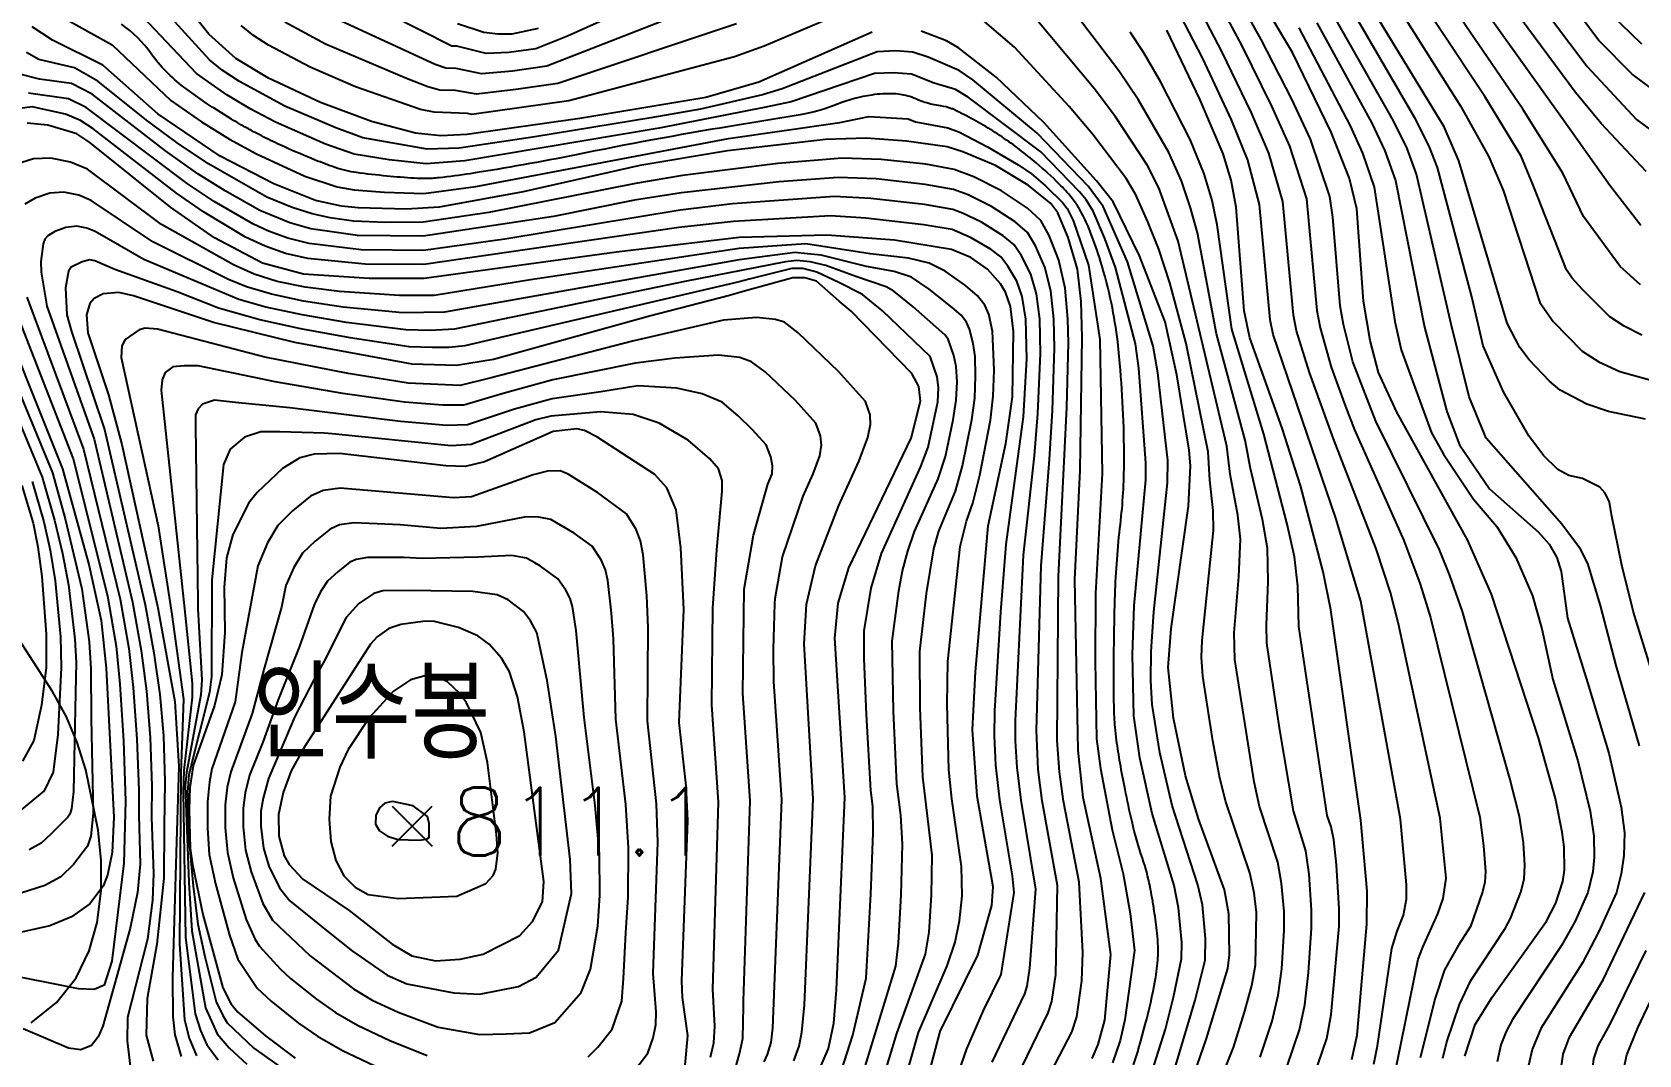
# Model space of a CAD drawing. Extents: x 197794 to 200030, y 561152 to 563931.
# Drawn here: x 198200.8 to 198413.7, y 562257 to 562392.4 of the extents above; entities that cross this region are included whole.
import ezdxf

# ---------------------------------------------------------------- set-up
doc = ezdxf.new("R2010")
doc.units = 0
for name, color, linetype in [('F0017111', 30, 'CONTINUOUS'), ('F0017114', 7, 'CONTINUOUS'), ('F0027132', 7, 'CONTINUOUS'), ('F0027217', 7, 'CONTINUOUS'), ('G0037213', 32, 'CONTINUOUS'), ('H0059153', 7, 'CONTINUOUS')]:
    doc.layers.add(name, color=color, linetype=linetype)
doc.styles.add('NGSW', font='romans.shx', dxfattribs={"bigfont": 'ngsw.shx'})

# ---------------------------------------------------------------- blocks, each defined once
blk = doc.blocks.new('F0027217')
at = {"layer": 'F0027217'}
for p, q in [((-2.652, 2.652), (2.652, -2.652)), ((-2.652, -2.652), (2.652, 2.652))]:
    blk.add_line(p, q, dxfattribs=at)

msp = doc.modelspace()

# ---------------------------------------------------------------- linework, layer by layer
at = {"layer": 'F0017111'}
for points, elevation in [([(198377.49, 562426.8), (198406.84, 562387.89), (198413.37, 562380.86), (198424.1, 562372.93)], 570), ([(198415.16, 562308.46), (198412.98, 562315.61), (198411.42, 562321.85), (198410.06, 562328.57), (198409.77, 562330.19), (198409.21, 562331.38), (198408.51, 562332.18), (198406.21, 562333.33), (198404.38, 562333.73), (198402.93, 562334.52), (198401.02, 562336.38), (198399.09, 562338.99), (198395.76, 562344.8), (198393.05, 562350.91), (198391.56, 562357.37), (198387.02, 562374.52), (198385.91, 562377.34), (198384.05, 562381), (198359.37, 562423.41)], 605), ([(198422.05, 562379.98), (198412.8, 562386.88), (198408.39, 562391.34), (198392.71, 562412.24)], 565), ([(198413.88, 562358.99), (198411.2, 562361.41), (198406.33, 562368.02), (198403.62, 562373.76), (198398.3, 562382.23), (198383.11, 562404.47)], 585), ([(198414.07, 562352.32), (198411.72, 562353.48), (198409.82, 562354.72), (198406.18, 562358.38), (198404.86, 562359.84), (198404.09, 562360.97), (198399.67, 562372.18), (198398.08, 562376.02), (198393.28, 562383.9), (198381.18, 562402.14)], 590), ([(198379.25, 562399.81), (198390.1, 562382.61), (198393.79, 562375.91), (198395.71, 562371.5), (198400.57, 562356.63), (198402.34, 562354.12), (198406.18, 562350.17), (198408.37, 562348.79), (198411.14, 562347.5), (198419.29, 562345.25)], 595), ([(198378.58, 562255.79), (198379.06, 562258.19), (198380.95, 562271.08), (198381.67, 562273.39), (198382.48, 562275.51), (198382.9, 562277.63), (198382.91, 562279.54), (198382.1, 562288.22), (198376.83, 562317.08), (198373.55, 562328.09), (198365.23, 562352.41), (198364.84, 562354.35), (198363.42, 562369.63), (198361.88, 562375.5), (198359.71, 562380.83), (198355.91, 562388.96), (198352.91, 562394.73)], 645), ([(198381.13, 562253.38), (198384.43, 562269.68), (198385.04, 562271.27), (198387.05, 562275.68), (198387.73, 562277.71), (198388.13, 562280.41), (198387.35, 562288.35), (198381.85, 562314.09), (198380.76, 562318.21), (198378.89, 562324), (198373.23, 562338.57), (198370.03, 562347.38), (198368.33, 562352.86), (198367.93, 562354.96), (198366.53, 562369.99), (198364.64, 562376.42), (198362.37, 562381.74), (198358.49, 562389.8), (198355.86, 562394.77)], 640), ([(198358.81, 562394.82), (198361.08, 562390.64), (198365.03, 562382.64), (198367.4, 562377.34), (198369.63, 562370.34), (198371.01, 562355.57), (198371.44, 562353.3), (198372.9, 562348.07), (198374.82, 562342.84), (198376.02, 562339.76), (198382.52, 562325.11), (198384.7, 562319.34), (198386.08, 562314.9), (198392.59, 562288.47), (198393.1, 562284.67), (198393.35, 562281.27), (198393.29, 562279.89), (198392.95, 562278.58), (198391.38, 562274.02), (198389.76, 562271.54), (198387.91, 562268.27), (198386.68, 562264.49), (198384.72, 562256.63)], 635), ([(198387.72, 562256.58), (198388.24, 562258.74), (198389.91, 562263.66), (198391.4, 562266.87), (198395.96, 562273.74), (198396.69, 562275.07), (198398.04, 562278.54), (198398.49, 562280.29), (198398.58, 562282.14), (198398.38, 562285.1), (198397.84, 562288.59), (198396.59, 562293.58), (198390.31, 562315.72), (198388.63, 562320.48), (198387.25, 562323.86), (198378.81, 562340.94), (198375.78, 562348.77), (198374.54, 562353.74), (198374.1, 562356.18), (198373.14, 562367.92), (198372.73, 562370.69), (198370.16, 562378.25), (198367.69, 562383.54), (198363.66, 562391.48), (198361.76, 562394.87)], 630), ([(198368.63, 562393.01), (198375.45, 562380.04), (198377.07, 562376.41), (198378.63, 562371.91), (198381.36, 562354.13), (198382.17, 562350.35), (198383.04, 562348.07), (198386.2, 562339.37), (198387.79, 562336.54), (198391.75, 562330.6), (198394.88, 562326.99), (198397.39, 562322.88), (198399.57, 562317.81), (198400.81, 562313.4), (198402.26, 562306.71), (198405.6, 562295.95), (198407.22, 562289.26), (198407.71, 562285.98), (198407.75, 562283.2), (198407.57, 562281.22), (198406.91, 562278.51), (198405.2, 562274.63), (198403.44, 562271.48), (198396.92, 562261.67), (198396.09, 562260.1), (198395.41, 562258.32), (198394.89, 562256.06)], 620), ([(198371.02, 562393.69), (198378.32, 562380.36), (198380.02, 562376.72), (198381.42, 562372.78), (198385.26, 562353.35), (198388.24, 562342.21), (198389.93, 562337.8), (198393.91, 562331.97), (198400.36, 562326.24), (198401.8, 562324.64), (198402.82, 562322.87), (198403.4, 562321), (198404.23, 562314.84), (198406.86, 562306.31), (198409.68, 562296.95), (198411.35, 562289.79), (198411.76, 562286.42), (198411.7, 562283.4), (198411.34, 562280.99), (198410.69, 562278.52), (198408.35, 562273.36), (198406.19, 562269.21), (198400.71, 562260.51), (198399.52, 562257.71), (198399.07, 562255.6)], 615), ([(198413.75, 562297.94), (198410.66, 562308.57), (198408.59, 562316.53), (198406.92, 562322.06), (198405.94, 562323.98), (198403.45, 562327.27), (198393.43, 562338.66), (198391.18, 562344.13), (198388.82, 562353.77), (198384.22, 562373.65), (198382.96, 562377.03), (198381.18, 562380.68), (198373.42, 562394.38)], 610), ([(198414.08, 562390.86), (198409.94, 562394.8)], 560), ([(198414.31, 562231.87), (198411.92, 562232.28), (198408.8, 562232.96), (198403.19, 562234.98), (198402.25, 562235.47), (198398.83, 562238.37), (198398.61, 562238.96), (198398.72, 562239.63), (198401.65, 562244.63), (198402.27, 562246.29), (198402.68, 562248.24), (198402.93, 562252.25), (198403.63, 562257.1), (198404.5, 562259.35), (198408.93, 562266.93), (198414.48, 562278.52)], 610), ([(198415.73, 562235.81), (198411.62, 562236.91), (198407.94, 562238.66), (198405.18, 562241.35), (198405.12, 562241.98), (198406.69, 562246.09), (198407.12, 562251.83), (198407.73, 562256.49), (198408.28, 562258.19), (198409.82, 562260.98), (198414.64, 562270.83)], 605)]:
    msp.add_lwpolyline(points, dxfattribs=dict(at, elevation=elevation))
at = {"layer": 'F0017111', "flags": 128}
for points, elevation in [([(198378.96, 562415.4), (198403.55, 562380.98), (198409.84, 562372.18), (198413.94, 562366.89)], 580), ([(198294.7, 562402.23), (198271.74, 562391.9), (198267.57, 562390.24), (198263.96, 562389.72), (198260.99, 562389.6), (198257.09, 562390.58), (198256.41, 562390.6), (198243.84, 562396.96)], 655), ([(198352.33, 562255.62), (198354.92, 562264.23), (198356.22, 562269.53), (198356.26, 562272.43), (198355.87, 562276.87), (198355.27, 562279.52), (198351.84, 562290.03), (198350.2, 562297.05), (198349.22, 562303.42), (198349.04, 562306.52), (198349.07, 562310.43), (198349.41, 562315.66), (198351.25, 562332.75), (198351.28, 562335.72), (198349.96, 562347.31), (198349.34, 562350.86), (198345.92, 562362.02), (198342.71, 562369.36), (198340.71, 562372.02), (198333.99, 562379.05), (198325.44, 562386.12), (198323.65, 562387.35), (198319.55, 562389.14), (198317.51, 562389.8), (198315.24, 562389.98), (198312.79, 562389.83), (198300.18, 562384.93), (198297.57, 562384.15), (198289.39, 562382.25), (198282.81, 562381.07), (198267.44, 562378.56), (198257.42, 562377.09), (198253.16, 562376.94), (198244.65, 562378.43), (198241.05, 562379.75), (198234.32, 562382.63), (198228.3, 562385.88), (198226.02, 562387.4), (198224.32, 562388.77), (198215.14, 562398.86)], 680), ([(198294.42, 562397.88), (198269.02, 562387.93), (198264.45, 562387.28), (198260.34, 562386.91), (198256.99, 562387.64), (198255.63, 562387.67), (198254.21, 562388.17), (198241.78, 562393.91)], 660), ([(198367.09, 562255.49), (198368.72, 562260.32), (198369.42, 562263.64), (198369.93, 562267.92), (198370.33, 562273.78), (198370.33, 562276.17), (198369.99, 562280.94), (198369.55, 562284), (198367.91, 562289.3), (198366.05, 562300.32), (198364.4, 562311.54), (198364.35, 562313.92), (198364.58, 562319.7), (198364.47, 562324.12), (198363.83, 562327.88), (198362.25, 562334.66), (198361.54, 562338.42), (198357.73, 562352.47), (198355.22, 562365.85), (198354.3, 562369.19), (198353.09, 562372.74), (198351.41, 562376.5), (198347.33, 562383.51), (198344.8, 562387.33), (198337.13, 562397.37)], 660), ([(198348.57, 562252.9), (198350.97, 562260.42), (198352.02, 562264.66), (198353.09, 562269.72), (198353.13, 562271.9), (198352.67, 562276.48), (198352.1, 562279.41), (198349.19, 562288.95), (198347.58, 562296.34), (198346.76, 562301.9), (198346.6, 562309.99), (198346.83, 562316.48), (198348.36, 562333.17), (198348.38, 562335.4), (198347.45, 562347.94), (198346.99, 562351.15), (198344.33, 562361.25), (198342.94, 562365.1), (198341.38, 562368.73), (198340.45, 562370.21), (198339.59, 562371.29), (198334.47, 562376.57), (198324.85, 562383.82), (198323.15, 562384.83), (198320.31, 562385.69), (198317.3, 562386.85), (198314.92, 562387.03), (198312.42, 562386.97), (198301.38, 562383.21), (198298.04, 562382.48), (198283.89, 562379.74), (198258.15, 562375.39), (198253.02, 562374.99), (198248.11, 562375.53), (198243.51, 562376.27), (198239.69, 562377.62), (198233.07, 562380.52), (198229.71, 562382.27), (198226.62, 562384.12), (198222.61, 562386.98), (198213.91, 562396.16)], 685), ([(198309.89, 562395.7), (198297.8, 562390.58), (198293.86, 562389.17), (198271.93, 562383.32), (198259.06, 562381.55), (198258.52, 562381.68), (198254.08, 562381.82), (198252.28, 562382.19), (198243.69, 562385.2), (198237.65, 562387.8), (198232.13, 562390.7), (198230.15, 562392.01), (198228.54, 562393.31)], 670), ([(198204.27, 562394.73), (198211.44, 562390.77), (198219.19, 562383.4), (198223.28, 562380.58), (198226.96, 562378.27), (198230.55, 562376.3), (198236.97, 562373.38), (198241.24, 562371.94), (198243.49, 562371.54), (198247.52, 562371.24), (198252.73, 562371.09), (198259.59, 562371.99), (198293.09, 562378.33), (198307.82, 562380.46), (198311.68, 562381.25), (198316.86, 562380.95), (198317.87, 562380.56), (198322.13, 562379.77), (198323.67, 562379.21), (198327.37, 562377.23), (198331.45, 562374.87), (198333.22, 562373.66), (198335.08, 562372.09), (198337.36, 562369.84), (198337.96, 562369.06), (198338.72, 562367.49), (198340.78, 562361.58), (198342.29, 562351.73), (198342.57, 562334), (198341.69, 562318.12), (198341.65, 562309.1), (198341.85, 562298.86), (198342.34, 562294.92), (198343.89, 562286.79), (198345.35, 562280.99), (198346.27, 562275.71), (198346.86, 562270.83), (198345.6, 562261.66), (198344.95, 562258.9), (198343.96, 562255.93)], 695), ([(198294.14, 562393.52), (198270.48, 562385.63), (198264.93, 562384.83), (198259.7, 562384.23), (198256.9, 562384.69), (198254.86, 562384.74), (198253.25, 562385.18), (198250.43, 562386.3), (198239.71, 562390.85), (198234.3, 562393.75)], 665), ([(198358.01, 562252.97), (198359.96, 562257.96), (198361.45, 562262.65), (198362.41, 562266.21), (198362.87, 562268.87), (198363.01, 562275.84), (198362.71, 562278.48), (198362.14, 562281.09), (198358.96, 562290.5), (198358.18, 562293.66), (198357.23, 562298.61), (198355.92, 562307.14), (198355.75, 562309.67), (198355.81, 562311.89), (198357.32, 562326.46), (198357.3, 562329.07), (198356.85, 562333.11), (198356.63, 562336.84), (198353.71, 562351.21), (198351.55, 562359.24), (198350.08, 562363.69), (198348.62, 562367.32), (198347.05, 562370.9), (198345.76, 562373.07), (198341.33, 562378.9), (198338.22, 562382.6), (198330.98, 562390.44), (198326.71, 562394.08)], 670), ([(198363.53, 562256.72), (198365.09, 562261.48), (198365.91, 562264.92), (198366.4, 562268.4), (198366.69, 562273.51), (198366.67, 562276), (198366.35, 562279.71), (198365.85, 562282.54), (198363.43, 562289.9), (198362.72, 562293.14), (198360.16, 562309.34), (198360.08, 562312.91), (198360.68, 562320.32), (198360.89, 562325.29), (198360.56, 562328.47), (198359.55, 562333.88), (198359.08, 562337.63), (198352.65, 562364.77), (198350.07, 562371.82), (198348.58, 562374.79), (198344.33, 562381.21), (198341.51, 562384.96), (198334.05, 562393.91)], 665), ([(198370.66, 562254.25), (198372.36, 562259.16), (198372.92, 562262.35), (198373.98, 562274.05), (198373.99, 562276.33), (198373.63, 562282.16), (198373.25, 562285.46), (198372.9, 562287.19), (198372.38, 562288.7), (198368.65, 562313.74), (198368.48, 562319.08), (198368.04, 562322.95), (198367.1, 562327.29), (198363.99, 562339.21), (198359.74, 562353.11), (198357.8, 562366.93), (198357.14, 562370.13), (198356.1, 562373.66), (198354.23, 562378.22), (198350.33, 562385.82), (198348.1, 562389.69), (198346.3, 562392.44)], 655), ([(198332.49, 562248.41), (198338.55, 562260), (198339.21, 562262.03), (198339.88, 562266.79), (198340.04, 562270.57), (198339.54, 562279.88), (198337.46, 562290.59), (198336.92, 562294.5), (198336.63, 562298.65), (198336.8, 562320.35), (198337.9, 562342.78), (198338.1, 562351.31), (198338.02, 562354.41), (198337.66, 562358.55), (198336.83, 562362.24), (198335.56, 562365.51), (198334.47, 562367.5), (198332.67, 562369.14), (198329.26, 562371.4), (198325.56, 562373.27), (198322.99, 562374.26), (198319.24, 562374.95), (198313.3, 562375.59), (198308.12, 562375.75), (198299.62, 562375.05), (198286.99, 562373.45), (198280.74, 562372.38), (198261.35, 562368.54), (198252.62, 562367.27), (198247.6, 562367.23), (198243.42, 562367.39), (198240.3, 562367.84), (198237.93, 562368.37), (198235.3, 562369.23), (198231.91, 562370.59), (198224.18, 562374.98), (198220.05, 562377.77), (198216, 562380.76), (198209.52, 562385.94), (198206.46, 562387.69), (198201.71, 562388.83), (198200.11, 562389.74)], 705), ([(198327.05, 562245.28), (198335.44, 562262.55), (198335.93, 562264.07), (198336.44, 562267.64), (198336.66, 562279.42), (198334.65, 562290.65), (198334.12, 562294.79), (198333.87, 562299.96), (198334.49, 562321.76), (198335.62, 562335.83), (198335.98, 562342.35), (198336.27, 562350.6), (198336.18, 562354.42), (198335.77, 562358.17), (198334.98, 562361.32), (198333.73, 562364.15), (198332.7, 562365.89), (198331.07, 562367.31), (198327.92, 562369.33), (198324.83, 562370.87), (198322.9, 562371.61), (198319.14, 562372.28), (198312.62, 562373), (198307.62, 562373.2), (198299.79, 562372.63), (198286.84, 562371.15), (198280.62, 562370.17), (198269.88, 562368.03), (198252.65, 562365.4), (198243.93, 562365.5), (198237.74, 562366.41), (198234.99, 562367.2), (198230.98, 562368.82), (198226.41, 562371.41), (198222.78, 562373.69), (198218.49, 562376.71), (198208.77, 562384.2), (198206.06, 562385.65), (198201.83, 562386.2), (198199.21, 562386.86)], 710), ([(198320.82, 562246.75), (198324.65, 562257.82), (198326.86, 562262.86), (198329.22, 562267.65), (198330.91, 562278.49), (198330.7, 562280.7), (198329.03, 562290.79), (198328.51, 562295.36), (198328.31, 562299.24), (198328.36, 562302.58), (198329.14, 562315.64), (198329.86, 562324.59), (198332.16, 562341.49), (198332.6, 562349.18), (198332.48, 562354.44), (198331.99, 562357.42), (198331.29, 562359.48), (198330.07, 562361.44), (198329.15, 562362.66), (198327.87, 562363.65), (198325.24, 562365.2), (198322.72, 562366.32), (198318.94, 562366.94), (198311.26, 562367.81), (198306.61, 562368.1), (198293.76, 562367.35), (198286.52, 562366.56), (198252.72, 562361.66), (198244.95, 562361.72), (198237.37, 562362.47), (198234.38, 562363.14), (198231.71, 562364.08), (198229.12, 562365.29), (198223.52, 562368.63), (198219.96, 562371.12), (198208.87, 562379.69), (198207.25, 562380.72), (198205.25, 562381.58), (198200.86, 562382.54), (198196.95, 562382.03)], 720), ([(198328, 562256.05), (198332.33, 562265.1), (198332.66, 562266.12), (198332.99, 562268.5), (198333.79, 562278.95), (198331.84, 562290.72), (198331.32, 562295.07), (198331.1, 562298.57), (198331.11, 562301.27), (198332.17, 562323.18), (198333.62, 562336.35), (198334.07, 562341.92), (198334.43, 562349.89), (198334.33, 562354.43), (198333.88, 562357.8), (198333.13, 562360.4), (198331.9, 562362.8), (198330.92, 562364.28), (198329.47, 562365.48), (198326.58, 562367.27), (198324.09, 562368.47), (198322.81, 562368.97), (198319.04, 562369.61), (198311.94, 562370.4), (198307.11, 562370.65), (198293.6, 562369.68), (198286.68, 562368.86), (198263.43, 562365.04), (198252.69, 562363.53), (198244.44, 562363.61), (198237.55, 562364.44), (198234.69, 562365.17), (198232.16, 562366.08), (198230.05, 562367.06), (198224.96, 562370.02), (198221.37, 562372.4), (198208.01, 562382.46), (198205.65, 562383.62), (198200.34, 562384.37)], 715), ([(198315.02, 562248.63), (198318.25, 562259.96), (198322.04, 562268.81), (198323.1, 562271.91), (198323.7, 562274.77), (198324.02, 562278.08), (198323.94, 562281.95), (198322.67, 562290.9), (198322.26, 562294.73), (198322.04, 562303.43), (198322.12, 562309.08), (198323.78, 562324.32), (198324.59, 562327.66), (198325.45, 562330.04), (198326.36, 562333.75), (198327.78, 562341.07), (198328.15, 562344.21), (198328.29, 562347.69), (198328.07, 562352.83), (198327.56, 562355.09), (198327.03, 562356.29), (198326.07, 562357.51), (198324.49, 562358.9), (198321.79, 562360.78), (198319.66, 562361.84), (198316.93, 562362.51), (198311.86, 562363.09), (198303.34, 562364.41), (198294.49, 562363.77), (198266.86, 562359.63), (198254.1, 562357.57), (198249.52, 562357.54), (198241.57, 562358.07), (198236.99, 562358.66), (198233.3, 562359.42), (198230.24, 562360.39), (198227.52, 562361.61), (198217.99, 562366.96), (198208.15, 562374.28), (198205.92, 562375.2), (198203.29, 562375.75), (198201, 562375.64), (198198.61, 562374.9)], 730), ([(198312.33, 562249.77), (198315.36, 562259.85), (198319.17, 562270.33), (198319.65, 562273.27), (198319.99, 562278.15), (198320.04, 562283.43), (198318.82, 562293.82), (198318.49, 562302.98), (198318.44, 562310.43), (198319.3, 562318.09), (198320.3, 562324.01), (198320.96, 562326.35), (198323.14, 562331.67), (198324.08, 562334.99), (198325.31, 562341.09), (198325.7, 562343.96), (198325.82, 562346.9), (198325.74, 562349.47), (198325.51, 562351.22), (198325.01, 562353.12), (198324.61, 562354.03), (198323.89, 562354.94), (198322.71, 562355.98), (198319.67, 562358.42), (198317.32, 562359.99), (198315.03, 562360.76), (198311.34, 562361.42), (198305.37, 562362.91), (198303.53, 562363.1), (198301.9, 562363.25), (198294.49, 562362.3), (198255.45, 562355.34), (198249.94, 562355.28), (198242.03, 562356.03), (198236.8, 562356.82), (198232.54, 562357.73), (198229.23, 562358.7), (198226.86, 562359.7), (198216.81, 562364.65), (198208.67, 562370.15), (198207, 562370.84), (198205.02, 562371.26), (198203.16, 562371.1), (198201.22, 562370.46), (198199.87, 562369.64)], 735), ([(198310.87, 562254.46), (198315.23, 562268.75), (198315.6, 562271.78), (198315.97, 562278.21), (198316.14, 562284.92), (198315.92, 562288.75), (198315.37, 562292.91), (198314.94, 562302.53), (198314.75, 562311.79), (198315.64, 562318.45), (198316.13, 562321.08), (198316.83, 562323.69), (198317.74, 562326.29), (198320.84, 562333.29), (198321.81, 562336.22), (198322.84, 562341.11), (198323.24, 562343.71), (198323.35, 562346.11), (198323.23, 562348.14), (198322.95, 562349.6), (198322.2, 562351.76), (198321.72, 562352.37), (198317.56, 562356.07), (198314.99, 562358.15), (198313.97, 562358.72), (198309.93, 562360.08), (198305.96, 562361.53), (198303.92, 562362.04), (198302.15, 562362.2), (198300.65, 562362.02), (198287.3, 562359.42), (198256.8, 562353.12), (198253.57, 562352.94), (198250.35, 562353.01), (198242.49, 562353.99), (198236.61, 562354.98), (198231.78, 562356.03), (198228.23, 562357.02), (198215.64, 562362.35), (198209.19, 562366.03), (198208.08, 562366.49), (198206.76, 562366.76), (198205.32, 562366.55), (198203.83, 562366.02), (198202.93, 562365.47), (198202.53, 562365.02), (198202.28, 562364.42), (198201.98, 562362.08), (198202.05, 562360.64), (198202.79, 562356.16), (198209.05, 562338.52), (198214.15, 562316.97), (198215.29, 562310.54), (198215.99, 562305.17), (198216.46, 562299.03), (198216.69, 562292.64), (198216.65, 562288.47), (198216.9, 562281), (198216.79, 562277.51), (198216.11, 562272.32), (198213.46, 562261.93), (198213.43, 562258.85), (198213.97, 562254.4)], 740), ([(198191.97, 562362), (198203.52, 562334.06), (198205.21, 562328), (198207.41, 562318.71), (198208.41, 562311.71), (198208.6, 562308.12), (198208.64, 562301.54), (198208.92, 562289.02), (198208.59, 562285.95), (198208.18, 562284.63), (198206.32, 562282.21), (198204.64, 562280.59), (198202.53, 562279.42), (198199.49, 562278.48)], 720), ([(198308.06, 562254.92), (198309.57, 562259.63), (198311.3, 562267.18), (198311.95, 562278.28), (198312.25, 562286.41), (198312.2, 562289.92), (198311.93, 562291.99), (198311.38, 562302.08), (198311.06, 562309.45), (198311.07, 562313.14), (198311.98, 562318.8), (198313.35, 562323.38), (198318.54, 562334.92), (198319.54, 562337.46), (198320.79, 562343.46), (198320.88, 562345.33), (198320.72, 562346.81), (198319.79, 562349.5), (198313.48, 562355.51), (198310.83, 562357.69), (198307.69, 562359.3), (198304.79, 562360.67), (198302.94, 562361.14), (198301.45, 562361.14), (198295.8, 562359.74), (198294.48, 562359.38), (198258.15, 562350.9), (198256.08, 562350.68), (198253.84, 562350.66), (198250.77, 562350.75), (198242.95, 562351.94), (198236.42, 562353.14), (198231.01, 562354.34), (198225.53, 562355.89), (198220.06, 562358.04), (198211.79, 562361), (198209.16, 562362.13), (198208.5, 562362.27), (198207.48, 562362.01), (198205.99, 562361.31), (198205.66, 562360.78), (198205.26, 562358.56), (198205.45, 562354.99), (198206.03, 562352.81), (198210.44, 562339.82), (198215.81, 562316.58), (198216.95, 562310.26), (198217.76, 562304.71), (198218.24, 562299.25), (198218.41, 562293.2), (198218.32, 562287.26), (198218.3, 562280.39), (198217.34, 562271.67), (198216.07, 562264.46), (198215.94, 562259.62), (198216.86, 562256.19)], 745), ([(198197.47, 562358.49), (198206.26, 562335.91), (198210.83, 562317.77), (198211.97, 562311.11), (198212.46, 562306.09), (198212.92, 562298.57), (198213.21, 562290.62), (198212.97, 562282.38), (198211.4, 562269.42), (198210.36, 562266.22), (198209.07, 562265.68), (198206.96, 562265.76), (198196.51, 562267.81)], 730), ([(198200.13, 562357.32), (198207.65, 562337.22), (198212.49, 562317.37), (198213.63, 562310.82), (198214.23, 562305.63), (198214.69, 562298.8), (198214.97, 562292.07), (198214.97, 562288.75), (198215.13, 562282.27), (198214.78, 562278.51), (198213.82, 562273.77), (198210.19, 562260.8), (198209.59, 562259.37), (198208.68, 562258.23), (198207.28, 562257.65), (198205.67, 562257.88), (198199.65, 562260.44)], 735), ([(198301.75, 562256.22), (198302.44, 562258.15), (198302.81, 562260.03), (198303.16, 562263.65), (198304.31, 562290.93), (198303.11, 562311.45), (198303.43, 562316.7), (198304.59, 562321.76), (198307.71, 562329.77), (198310.35, 562335.56), (198311.55, 562338.74), (198311.87, 562340.47), (198311.83, 562341.76), (198311.25, 562343.51), (198307.65, 562347.5), (198302.29, 562352.6), (198300.5, 562354.02), (198299.32, 562354.38), (198296.79, 562354.66), (198292.43, 562354.28), (198280.35, 562351.52), (198261.63, 562346.67), (198257.52, 562345.66), (198250.66, 562345.95), (198242.7, 562347.24), (198231.65, 562349.38), (198217.43, 562353.12), (198215.83, 562353.23), (198215, 562353.03), (198213.14, 562351.75), (198212.73, 562350.9), (198212.62, 562349.35), (198217.53, 562327.04), (198219.35, 562315.33), (198220.89, 562304.09), (198220.55, 562294.34), (198220.34, 562271.65), (198221, 562261.64), (198221.65, 562259.23), (198222.61, 562256.88)], 755), ([(198194.31, 562352.35), (198202.17, 562333.51), (198203.8, 562327.81), (198204.87, 562323.39), (198205.65, 562319.25), (198206.51, 562312.04), (198206.65, 562308.95), (198206.6, 562304.94), (198206.3, 562291.9), (198206.05, 562289.6), (198205.83, 562288.86), (198205.55, 562288.48), (198203.29, 562286.25), (198202.03, 562285.04), (198200.45, 562284.16)], 715), ([(198297.81, 562256.1), (198298.24, 562257.05), (198298.74, 562258.66), (198298.94, 562260.55), (198300.13, 562290.78), (198299.1, 562306.46), (198299.05, 562310.71), (198299.21, 562316.72), (198299.26, 562317.44), (198300.25, 562322.97), (198302.97, 562330.98), (198304.3, 562333.96), (198305.2, 562336.35), (198305.4, 562337.74), (198305.25, 562338.97), (198304.66, 562340.65), (198301.96, 562343.65), (198297.94, 562347.47), (198296.12, 562348.79), (198294.6, 562349.33), (198291.75, 562349.68), (198285.97, 562349.25), (198280.74, 562348.59), (198269.81, 562346.4), (198263.24, 562344.6), (198258.01, 562343.05), (198255.22, 562343.02), (198250.14, 562343.42), (198241.99, 562344.58), (198233.04, 562346.12), (198231.15, 562346.51), (198222.81, 562348.24), (198220.98, 562348.24), (198219.49, 562348.12), (198218.45, 562347.38), (198218.05, 562346.4), (198217.94, 562345.03), (198221.01, 562316.09), (198222.02, 562306.22), (198222.03, 562304.39), (198220.94, 562294.66), (198220.84, 562291.88), (198221.16, 562272.54), (198222.41, 562262.44), (198223.13, 562260.23), (198223.97, 562258.33), (198225.48, 562256.35)], 760), ([(198293.79, 562254.46), (198294.54, 562257.12), (198294.96, 562259.19), (198295.06, 562263.43), (198295.06, 562264.14), (198295.95, 562290.63), (198294.98, 562304.91), (198295.14, 562318.67), (198296.38, 562325.83), (198298.28, 562332.58), (198298.85, 562333.95), (198298.93, 562335), (198298.68, 562336.19), (198298.07, 562337.79), (198296.27, 562339.79), (198294.35, 562341.62), (198292.25, 562343.43), (198289.6, 562344.56), (198286.24, 562345.3), (198281.05, 562345.58), (198276.17, 562344.8), (198269.72, 562343.86), (198264.72, 562342.51), (198258.5, 562340.44), (198255.78, 562340.33), (198249.62, 562340.89), (198234.99, 562342.7), (198228.15, 562343.36), (198225, 562343.71), (198223.39, 562343.19), (198222.81, 562342.56), (198222.47, 562341.75), (198222.47, 562340.32), (198222.8, 562316.95), (198222.77, 562316.05), (198223.31, 562306.66), (198223.17, 562304.7), (198221.28, 562294.4), (198221.12, 562292.65), (198221.59, 562279.83), (198221.98, 562273.43), (198223.82, 562263.24), (198225.33, 562259.78), (198226.95, 562257.93), (198229.26, 562255.76)], 765), ([(198290.68, 562256.7), (198291.13, 562258.61), (198291.27, 562260.81), (198291.02, 562265.69), (198291.77, 562290.48), (198290.86, 562303.37), (198291.01, 562316.14), (198291.52, 562323.87), (198292.26, 562331.65), (198292.22, 562333.08), (198291.74, 562334.6), (198290.61, 562335.95), (198287.72, 562338.4), (198283.89, 562340.66), (198280.45, 562341.79), (198276.12, 562342.16), (198269.53, 562341.6), (198267.55, 562341.08), (198258.99, 562337.83), (198256.34, 562337.65), (198240.57, 562339.26), (198239.52, 562339.34), (198233.66, 562339.5), (198231.14, 562339.5), (198228.96, 562338.82), (198227.06, 562337.21), (198226.2, 562335.2), (198224.64, 562319.93), (198224.59, 562307.1), (198224.32, 562305.01), (198221.61, 562294.13), (198221.41, 562291.8), (198221.58, 562285.65), (198222.17, 562279.36), (198222.79, 562274.32), (198223.71, 562270.04), (198225.22, 562264.03), (198226.11, 562262.23), (198226.68, 562261.23), (198230.19, 562257.91), (198234.61, 562254.75)], 770), ([(198279.2, 562253.08), (198282.41, 562257.24), (198283.11, 562259.28), (198283.44, 562261), (198283.48, 562262.69), (198283.1, 562267.76), (198283.72, 562285.18), (198283.54, 562290.23), (198282.36, 562301.22), (198282.45, 562313.61), (198282.28, 562317.77), (198281.77, 562323.23), (198281.42, 562325.07), (198280.86, 562326.59), (198279.56, 562328.66), (198275.72, 562331.48), (198271.85, 562333.92), (198270.78, 562334.34), (198269.11, 562334.29), (198267.19, 562333.81), (198259.04, 562330.89), (198256.65, 562330.78), (198241.66, 562332.03), (198239.4, 562331.75), (198237.73, 562331), (198235.32, 562329.05), (198233.38, 562327.11), (198232, 562324.79), (198230.73, 562321.77), (198228.61, 562310.29), (198227.73, 562303.77), (198224.65, 562294.9), (198224.32, 562293.16), (198224.05, 562290.53), (198224.06, 562287.01), (198224.3, 562283.55), (198225.12, 562279.67), (198226.98, 562272.84), (198228.07, 562269.67), (198230.65, 562265.82), (198232.48, 562264.11), (198236.11, 562261.22), (198238.65, 562259.5), (198241.96, 562257.59), (198247.08, 562255.16)], 780), ([(198200.82, 562332.95), (198202.39, 562327.61), (198203.24, 562323.85), (198203.89, 562319.79), (198204.6, 562312.37), (198204.68, 562308.28), (198204.26, 562299.43), (198203.64, 562294.42), (198202.45, 562291.95), (198199.42, 562289.48)], 710), ([(198199.48, 562332.4), (198200.98, 562327.42), (198201.6, 562324.3), (198202.14, 562320.34), (198202.7, 562312.7), (198202.69, 562308.3), (198202.08, 562303.33), (198201.08, 562298.65), (198199.57, 562295.9)], 705), ([(198274.5, 562256.76), (198275.76, 562258.01), (198277.66, 562260.41), (198278.96, 562264.13), (198279.19, 562267.11), (198279.47, 562273.16), (198279.79, 562277.89), (198279.85, 562284.41), (198279.48, 562290.14), (198278.17, 562301.44), (198277.86, 562312.1), (198277.6, 562315.49), (198277.08, 562319.8), (198276.77, 562321.24), (198276.2, 562322.56), (198275.01, 562324.35), (198272.64, 562326.09), (198269.54, 562327.88), (198267.96, 562328.21), (198266.27, 562328.25), (198259.68, 562326.96), (198254.97, 562326.71), (198249.59, 562327.18), (198243.46, 562327.45), (198241.57, 562327.18), (198240.32, 562326.61), (198238.32, 562325.01), (198236.67, 562323.42), (198235.52, 562321.56), (198234.46, 562319.18), (198233.87, 562316.3), (198231.52, 562308.04), (198230, 562302.22), (198227.14, 562294.47), (198226.69, 562292.44), (198226.41, 562290.11), (198226.42, 562287.11), (198226.7, 562283.82), (198227.48, 562280.45), (198229.19, 562274.94), (198230.36, 562272.26), (198230.96, 562271.38), (198233.7, 562268.4), (198235.07, 562267.12), (198238.5, 562264.39), (198241.02, 562262.63), (198243.93, 562260.92), (198248.21, 562258.9), (198253.16, 562256.91)], 785)]:
    msp.add_lwpolyline(points, dxfattribs=dict(at, elevation=elevation))
at = {"layer": 'F0017111', "elevation": 690, "flags": 128}
msp.add_lwpolyline([(198346.74, 562255.68, 0.01), (198347.41, 562257.81), (198347.7, 562258.86), (198348.29, 562261.04, 0.02), (198349.61, 562266.9, 0.03), (198349.97, 562269.91, 0.01), (198350, 562270.82, 0.01), (198349.99, 562271.36, 0.02), (198349.86, 562273.1, 0.01), (198349.47, 562276.09, 0.01), (198349.2, 562277.79, 0.01), (198348.92, 562279.3, 0.03), (198347.92, 562283.04, -0.03), (198346.54, 562287.87, -0.01), (198345.61, 562292.15, -0.01), (198344.96, 562295.63, -0.01), (198344.49, 562298.66, -0.01), (198344.3, 562300.38, -0.02), (198344.16, 562303.14, -0.01), (198344.12, 562309.54), (198344.16, 562312.64), (198344.26, 562317.3, -0.02), (198344.93, 562326.73, 0.03), (198345.48, 562335.07, 0.01), (198345.38, 562341.74, 0.01), (198344.93, 562348.56), (198344.8, 562349.97), (198344.64, 562351.44, 0.02), (198343.81, 562356.55, 0.02), (198342.36, 562362.11, 0.02), (198341.05, 562365.89, 0.03), (198340.05, 562368.11, 0.01), (198339.42, 562369.28, 0.02), (198339.2, 562369.64, 0.02), (198339.05, 562369.85), (198338.48, 562370.57, 0.03), (198336.9, 562372.31, 0.02), (198333.84, 562375.12, 0.03), (198329.32, 562378.55, 0.03), (198324.26, 562381.52, 0.01), (198323.01, 562382.14, 0.02), (198322.64, 562382.3, 0.06), (198321.17, 562382.67, -0.04), (198319.09, 562383.13, -0.03), (198318.14, 562383.49, 0.03), (198317.08, 562383.9, 0.07), (198315.04, 562384.26, 0.05), (198312.05, 562384.11, 0.06), (198307.54, 562382.89, -0.05), (198302.59, 562381.49), (198298.02, 562380.74), (198293.21, 562379.95, 0.01), (198272.89, 562376.19, -0.01), (198258.87, 562373.69, -0.01), (198254.74, 562373.15, -0.03), (198252.87, 562373.04, -0.02), (198251.48, 562373.08, -0.01), (198247.82, 562373.38, -0.01), (198243.8, 562373.84, -0.02), (198242.38, 562374.1, -0.03), (198240.97, 562374.51, -0.01), (198238.33, 562375.5, -0.01), (198234.28, 562377.23, -0.01), (198231.81, 562378.41, -0.01), (198229.64, 562379.54, -0.01), (198228.34, 562380.27, -0.01), (198227.24, 562380.92), (198224.95, 562382.35, -0.01), (198223.9, 562383.05), (198220.9, 562385.19, -0.08), (198216.61, 562389.58, 0.09), (198212.67, 562393.47, 0.03)], format="xyb", dxfattribs=at)
at = {"layer": 'F0017111', "flags": 128}
for points, elevation in [([(198267.42, 562322.17), (198266.31, 562322.78), (198264.4, 562323.11), (198259.86, 562322.93), (198252.52, 562322.74), (198250.1, 562322.85), (198245.26, 562322.87), (198243.74, 562322.61), (198242.9, 562322.23), (198241.31, 562320.98), (198239.95, 562319.73), (198239.05, 562318.33), (198238.19, 562316.58), (198236.19, 562311), (198233.36, 562303.95), (198231.38, 562298.43), (198229.64, 562294.04), (198229.06, 562291.72), (198228.77, 562289.68), (198228.78, 562287.2), (198229.09, 562284.1), (198229.84, 562281.23), (198231.39, 562277.04), (198232.66, 562274.84), (198236.75, 562270.98), (198237.66, 562270.12), (198243.4, 562265.76), (198245.9, 562264.24), (198249.34, 562262.65), (198254.64, 562260.65), (198260.1, 562259.72), (198263.61, 562259.78), (198266.7, 562259.9), (198270.09, 562261.28), (198273.55, 562265.26), (198274.79, 562268.35), (198275.79, 562274.03), (198276.04, 562278.12), (198275.99, 562283.63), (198275.42, 562290.04), (198273.97, 562301.66), (198272.92, 562313.21), (198272.4, 562316.38), (198272.12, 562317.42), (198271.53, 562318.53), (198270.47, 562320.03), (198268.18, 562321.72)], 790), ([(198265.92, 562315.72), (198263.89, 562317.28), (198262.42, 562317.91), (198259.2, 562318.38), (198250.87, 562318.48), (198247.27, 562318.46), (198246.12, 562318.12), (198244.09, 562316.78), (198242.45, 562314.94), (198239.51, 562309.14), (198238.14, 562306.66), (198235.64, 562301.82), (198233.03, 562295.67), (198232.14, 562293.61), (198231.43, 562291.01), (198231.13, 562289.26), (198231.14, 562287.3), (198231.48, 562284.38), (198232.2, 562282.01), (198233.59, 562279.14), (198234.95, 562277.42), (198240.26, 562273.13), (198243.29, 562270.73), (198247.87, 562267.56), (198250.47, 562266.39), (198256.71, 562265.21), (198260.1, 562265.03), (198265.28, 562266.04), (198267.59, 562267.29), (198270.57, 562270.86), (198272.28, 562278.36), (198272.12, 562282.86), (198270.22, 562299.18), (198269.07, 562306.56), (198267.71, 562312.95), (198266.87, 562314.5)], 795), ([(198257.09, 562278.03), (198260.94, 562279.7), (198261.9, 562280.75), (198262.25, 562281.6), (198262.54, 562283.76), (198262.35, 562286.17), (198261.15, 562295.73), (198260.26, 562299.69), (198258.36, 562303.61), (198257.51, 562304.86), (198255.85, 562306.39), (198254.94, 562306.88), (198253.02, 562307.22), (198250.94, 562306.67), (198248.72, 562305.15), (198245.5, 562301.62), (198242.7, 562297.43), (198241.59, 562295.1), (198240.37, 562291.24), (198240.19, 562288.21), (198240.42, 562285.27), (198241.05, 562282.75), (198242.14, 562280.71), (198243.62, 562279.2), (198245.35, 562278.26), (198249.32, 562277.72)], 805), ([(198253.2, 562288.58), (198251.29, 562289.98), (198248.58, 562290.55), (198247.57, 562290.33), (198246.83, 562289.7), (198246.37, 562288.69), (198246.31, 562287.56), (198246.87, 562286.65), (198247.93, 562285.96), (198249.3, 562285.51), (198252.07, 562285.43), (198253.06, 562285.56), (198253.42, 562285.78), (198253.44, 562287.62)], 810)]:
    msp.add_lwpolyline(points, close=True, dxfattribs=dict(at, elevation=elevation))
at = {"layer": 'F0017114', "flags": 128}
for points, elevation in [([(198414.63, 562373.99), (198408.67, 562380.32), (198405.29, 562384.44), (198385.6, 562411.08)], 575), ([(198312.09, 562392.45), (198297.1, 562385.83), (198290.07, 562383.79), (198273.38, 562381.01), (198258.42, 562378.86), (198254.98, 562378.72), (198251.62, 562379.05), (198245.79, 562380.6), (198239.03, 562383.14), (198232.14, 562386.34), (198227.8, 562388.95), (198224.25, 562392.18), (198217.96, 562400.02)], 675), ([(198341.26, 562256.51), (198342.05, 562258.39), (198342.92, 562261.59), (198343.73, 562270.29), (198342.41, 562280.35), (198340.06, 562291.08), (198339.39, 562297.35), (198338.98, 562319.96), (198339.68, 562334.41), (198339.94, 562352.02), (198339.81, 562356.78), (198339.29, 562361.06), (198338.06, 562365.25), (198336.72, 562368.49), (198335.78, 562369.75), (198332.76, 562372.19), (198328.45, 562374.76), (198324.13, 562376.58), (198322.03, 562377.24), (198316.65, 562378), (198311.31, 562378.38), (198305.95, 562378.21), (198292.97, 562376.71), (198281.33, 562374.78), (198265.9, 562371.31), (198254.74, 562369.27), (198250.44, 562369.01), (198244.01, 562369.17), (198241.82, 562369.38), (198238.38, 562370.16), (198232.85, 562372.36), (198225.73, 562376.02), (198217.48, 562381.61), (198210.21, 562388.07), (198203.54, 562391.37), (198200.86, 562393.15)], 700), ([(198267.85, 562392.92), (198264.39, 562392.18), (198262.57, 562392.16), (198260.69, 562392.4), (198257.19, 562393.53)], 650), ([(198353.18, 562249.87), (198356.4, 562259.19), (198359.24, 562268.42), (198359.44, 562270.26), (198359.34, 562275.67), (198358.8, 562278.84), (198355.36, 562288.27), (198353.62, 562293.94), (198352.02, 562301.57), (198351.33, 562308.3), (198351.74, 562313.47), (198354.03, 562329.66), (198354.26, 562335.01), (198354.09, 562337.1), (198352.47, 562347.05), (198350.92, 562354.09), (198347.52, 562362.8), (198344.04, 562369.98), (198341.83, 562372.74), (198334.84, 562380.45), (198328.53, 562386.49), (198323.54, 562390.36), (198321.96, 562391.28), (198318.59, 562392.58)], 675), ([(198375.63, 562256.37), (198376.36, 562259.63), (198377.63, 562274.32), (198377.68, 562278.68), (198376.85, 562288.1), (198372.89, 562315.95), (198371.86, 562320.97), (198368.87, 562332.42), (198366.44, 562340), (198362.12, 562351.97), (198361.38, 562355.52), (198360.32, 562369.28), (198359.65, 562372.84), (198358.59, 562376.32), (198355.52, 562383.55), (198351.14, 562392.7)], 650), ([(198317.41, 562246.08), (198321.14, 562260.08), (198326.11, 562270.2), (198327.95, 562276.77), (198328.13, 562279.27), (198326.03, 562291.25), (198325.39, 562300.05), (198325.8, 562307.72), (198327.46, 562327.06), (198329.8, 562337.97), (198330.7, 562344.14), (198330.83, 562352.81), (198330.44, 562356.1), (198329.77, 562358), (198329.11, 562359.11), (198327.37, 562361.05), (198325.17, 562362.58), (198322.63, 562363.67), (198315.06, 562364.87), (198306.1, 562365.55), (198294.49, 562365.23), (198278.25, 562363.3), (198252.75, 562359.79), (198245.46, 562359.83), (198236.77, 562360.4), (198231.37, 562361.83), (198225, 562365.21), (198219.16, 562369.27), (198208.49, 562377.84), (198206.75, 562378.97), (198202.93, 562380.13), (198200.16, 562380.36)], 725), ([(198194.8, 562359.66), (198204.86, 562334.61), (198208.38, 562321.78), (198209.96, 562314.54), (198210.66, 562308.23), (198211.65, 562288.46), (198211.44, 562283.82), (198210.81, 562280.78), (198210.24, 562279.34), (198208.46, 562277), (198206.04, 562275.29), (198203.19, 562274.07), (198199.43, 562273.27)], 725), ([(198304.2, 562252.93), (198306.33, 562257.84), (198307.04, 562261.2), (198307.37, 562265.6), (198308.48, 562291.08), (198307.17, 562312.19), (198307.6, 562316.81), (198309.03, 562321.5), (198317.27, 562338.69), (198318.52, 562343.58), (198318.3, 562345.5), (198317.37, 562347.23), (198309.31, 562355.48), (198307.76, 562356.79), (198304.75, 562359.45), (198303.21, 562359.92), (198301.6, 562359.92), (198295.03, 562358.08), (198293.21, 562357.55), (198282.62, 562354.84), (198261.96, 562349.08), (198257.03, 562348.27), (198251.18, 562348.48), (198235.63, 562351.32), (198224.87, 562353.98), (198214.25, 562357.51), (198212.33, 562357.96), (198210.24, 562357.78), (198209.04, 562357.15), (198208.47, 562356.48), (198208.03, 562355.02), (198208.2, 562352.61), (198210.94, 562344.42), (198212.73, 562337.83), (198217.47, 562316.18), (198219.74, 562303.78), (198220.27, 562295.18), (198219.96, 562285.23), (198219.41, 562267.28), (198219.46, 562262.03), (198219.73, 562259.66), (198220.58, 562256.78)], 750), ([(198287.33, 562255.63), (198287.71, 562259.55), (198286.97, 562264.62), (198286.9, 562266.79), (198287.71, 562288.03), (198287.48, 562292.62), (198286.55, 562301), (198287.16, 562315.98), (198286.75, 562324.14), (198286.15, 562329.16), (198284.9, 562332.08), (198283.31, 562333.86), (198275.66, 562338.86), (198274, 562339.69), (198273, 562339.91), (198269.84, 562339.56), (198260.77, 562335.52), (198258.18, 562334.92), (198255.62, 562335.02), (198241.54, 562336.64), (198238.18, 562336.57), (198236.29, 562336.08), (198234, 562334.67), (198230.65, 562331.49), (198229.53, 562330.09), (198227.43, 562325.93), (198226.58, 562322.8), (198226.28, 562318.92), (198226.34, 562313), (198225.95, 562307.35), (198224.98, 562303.28), (198222.15, 562295.33), (198221.74, 562292.42), (198221.65, 562289.5), (198221.77, 562284.34), (198222.06, 562282.2), (198223.46, 562275.59), (198226.11, 562265.88), (198227.15, 562263.79), (198228.04, 562262.69), (198231.73, 562259.52), (198235.7, 562256.57)], 775)]:
    msp.add_lwpolyline(points, dxfattribs=dict(at, elevation=elevation))
at = {"layer": 'F0017114'}
for points, elevation in [([(198414.55, 562341.19), (198409.67, 562342.22), (198406.77, 562343.16), (198403.25, 562345.04), (198401.83, 562346.2), (198399.13, 562349.03), (198397.89, 562350.68), (198396.23, 562353.9), (198389.81, 562375.39), (198387.89, 562379.91), (198378.21, 562395.75)], 600), ([(198390.6, 562256.85), (198392, 562261.01), (198394.26, 562264.66), (198401.44, 562274.72), (198402.67, 562277.07), (198403.59, 562279.95), (198403.81, 562281.45), (198403.79, 562284.56), (198403.52, 562286.5), (198402.65, 562290.94), (198400.39, 562298.98), (198394.17, 562318.01), (198390.96, 562325.21), (198381.6, 562342.13), (198379.2, 562347.36), (198378.1, 562351.58), (198377.19, 562356.79), (198376.33, 562369.05), (198375.33, 562373.04), (198372.92, 562379.17), (198367.77, 562389.72), (198364.7, 562394.92)], 625), ([(198414.45, 562240.85), (198412.68, 562242.35), (198411.53, 562244.33), (198411.11, 562245.88), (198411, 562248.09), (198411.61, 562254.75), (198412.07, 562257.02), (198413.54, 562260.59), (198422.04, 562278.53)], 600)]:
    msp.add_lwpolyline(points, dxfattribs=dict(at, elevation=elevation))
at = {"layer": 'F0017114', "elevation": 800, "flags": 128}
msp.add_lwpolyline([(198254.27, 562269.47), (198257.55, 562269.67), (198260.6, 562270.32), (198265.42, 562272.8), (198267.12, 562274.66), (198268.46, 562277.25), (198268.6, 562279.94), (198266.02, 562299.77), (198265.15, 562304.42), (198264.09, 562307.74), (198263.03, 562309.53), (198261.37, 562311.41), (198259.89, 562312.51), (198257.32, 562313.58), (198253.98, 562314.42), (198252.57, 562314.41), (198249.66, 562313.98), (198248.07, 562313.46), (198246.53, 562312.36), (198245.66, 562311.39), (198236.8, 562297.58), (198235.16, 562294.61), (198234.11, 562291.76), (198233.49, 562288.83), (198233.5, 562285.95), (198234.24, 562283.35), (198234.89, 562282.21), (198236.7, 562280.28), (198242.85, 562276.14), (198248.52, 562271.67), (198251.15, 562270.1)], close=True, dxfattribs=at)
at = {"layer": 'G0037213', "flags": 128}
msp.add_lwpolyline([(198200.72, 562261.23), (198204.05, 562263.94), (198206.66, 562267.21), (198208.39, 562270.8), (198209.44, 562274.55), (198209.98, 562278.72), (198209.99, 562282.76), (198209.59, 562286.76), (198207.97, 562294.73), (198206.82, 562298.38), (198205.37, 562301.75), (198203.54, 562305.12), (198190.18, 562325.75)], dxfattribs=at)

# ---------------------------------------------------------------- block references
at = {"layer": 'F0027217'}
msp.add_blockref('F0027217', (198251.19, 562287.3, 811.05), dxfattribs=at)

# ---------------------------------------------------------------- texts
at = {"layer": 'F0027132', "style": 'NGSW'}
msp.add_text('811.1', height=9, dxfattribs=at).set_placement((198256.19, 562283.4))
at = {"layer": 'H0059153', "style": 'NGSW'}
msp.add_text('인수봉', height=12, dxfattribs=at).set_placement((198230.04, 562296.22))

doc.saveas('drawing.dxf')
